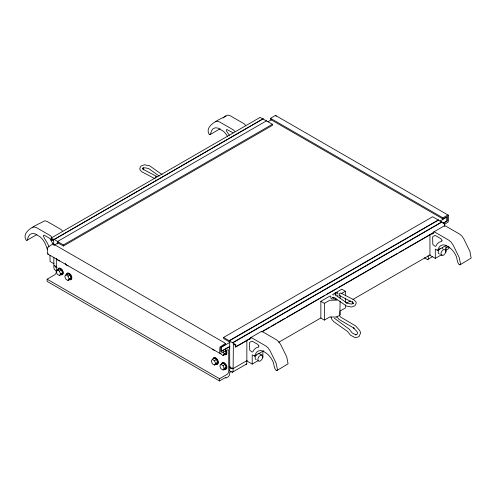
<?xml version="1.0" encoding="UTF-8"?>
<svg xmlns="http://www.w3.org/2000/svg" width="496" height="496" viewBox="0 0 496 496"><rect width="100%" height="100%" fill="white"/><g stroke="black" fill="none" stroke-linecap="round" stroke-linejoin="round"><path stroke-width="0.74" d="M335.259 299.646L335.259 298.108M335.265 295.033L335.271 292.727L336.92 292.349L338.049 293.142L337.094 294.01L335.377 293.75L335.271 292.727M57.282 244.026L57.282 242.513L63.383 246.035L272.409 125.358L272.409 124.254L260.146 117.391L51.113 238.074L51.249 240.517L53.494 239.494M333.504 298.27L333.74 297.284M53.419 239.983L53.252 240.591L52.799 240.331M51.485 240.653L51.894 239.252L53.599 240.238L53.847 245.086M256.296 354.826L255.204 356.953L255.204 358.912L256.296 359.786M246.853 340.082L246.853 360.995L252.197 364.076L252.197 354.826L254.436 356.122L255.911 353.264A13.77 7.948 60 0 1 261.832 350.784C266.42 352.439 270.047 355.93 272.261 360.232C274.48 363.246 273.439 367.784 276.111 370.394L276.929 370.537L288.077 363.797L286.762 356.94L280.705 344.577L278.74 341.701L276.322 339.686L262.595 331.762L261.175 331.582L250.499 337.745L249.426 339.76L248.98 339.5L250.313 338.725M429.945 234.372L429.945 255.285L435.29 258.373L435.29 249.122L437.528 250.412L439.003 247.56A13.77 7.948 60 0 1 444.924 245.08C449.512 246.729 453.139 250.226 455.353 254.529C457.572 257.542 456.531 262.074 459.203 264.69L460.015 264.827L471.169 258.094L469.855 251.23L463.797 238.874L461.832 235.997L459.414 233.982L445.687 226.052L444.267 225.872L433.591 232.041L432.518 234.05L432.072 233.79L433.405 233.021M56.172 271.448L57.263 269.898L59.247 268.745L61.43 270.004L62.515 272.819L61.43 274.369L59.446 275.522L57.263 274.263L56.172 271.448L57.499 270.686M58.522 269.781L59.247 268.745M59.446 275.522L60.537 273.972L62.515 272.819M65.844 274.858L64.759 276.408L65.844 279.217L68.026 280.476L70.01 279.322L71.102 277.772L70.01 274.964L67.828 273.705L65.844 274.858L68.026 276.117L69.118 278.926L68.026 280.476M67.103 274.734L67.828 273.705M212.325 359.42L211.234 360.976L212.325 363.785L214.501 365.044L216.485 363.89L217.577 362.34L216.485 359.532L214.303 358.267L212.325 359.42L214.501 360.679L215.593 363.494L214.501 365.044M220.906 354.206L223.088 355.465L224.173 353.908L226.157 352.761L225.339 350.653M226.157 352.761L225.066 354.311L223.088 355.465M220.906 364.38L219.815 365.93L220.906 368.739L223.088 369.997L225.066 368.844L226.157 367.294L225.066 364.486L222.89 363.227L220.906 364.38L223.088 365.639L224.173 368.447L223.088 369.997M340.126 301.208L339.81 315.344L336.381 317.062L329.759 316.987L324.384 320.087L320.856 318.048L320.856 301.314L330.088 295.982L330.857 296.428L330.826 298.053L331.526 298.865L336.189 299.082M276.929 370.537L277.425 369.483L276.08 363.103L270.029 350.746L268.063 347.87L265.645 345.855L251.912 337.925L250.499 337.745M460.015 264.827L460.517 263.773L459.172 257.399L453.115 245.036L451.149 242.16L448.731 240.145L435.004 232.221L433.591 232.041M62.409 230.919L60.996 229.462L47.269 221.538L44.851 220.757C39.413 224.062 20.286 230.423 26.114 240.157L26.939 240.318L27.423 239.766L28.39 236.487L29.971 234.441L32.24 233.486L35.036 233.796L40.393 237.032A13.77 7.948 60 0 1 46.314 246.351L47.374 249.606M245.501 125.209L244.088 123.758L230.355 115.828L227.937 115.053C222.506 118.352 203.379 124.719 209.207 134.453L210.031 134.608L210.509 134.063L211.482 130.777L213.063 128.737L215.332 127.776L218.128 128.092L223.485 131.328A13.77 7.948 60 0 1 227.49 136.412M155.118 177.463L156.221 176.204L156.99 176.812M51.113 238.074L54.076 239.525L263.196 118.749M54.163 239.432L63.383 244.937L272.409 124.254M57.827 269.198L58.782 268.231L60.326 268.541L61.876 270.016L62.831 272.087L62.831 273.966L61.876 274.933L60.326 274.623M66.408 274.152L67.363 273.184L68.913 273.501L70.457 274.97L71.412 277.041L71.412 278.919L70.457 279.887L68.913 279.577M66.786 273.935L67.747 272.967L69.291 273.277L70.841 274.753L71.796 276.824L71.796 278.702L70.841 279.67L69.806 279.459M212.883 358.72L213.838 357.752L215.388 358.062L216.932 359.538L217.893 361.609L217.893 363.487L216.932 364.455L215.388 364.145M213.268 358.503L214.222 357.529L215.766 357.845L217.316 359.321L218.271 361.392L218.271 363.27L217.316 364.238L215.766 363.921M221.464 363.673L222.425 362.706L223.969 363.022L225.519 364.492L226.474 366.563L226.474 368.441L225.519 369.408L223.969 369.098M221.848 363.456L222.803 362.489L224.353 362.799L225.897 364.275L226.852 366.346L226.852 368.224L225.897 369.191L224.353 368.875M223.101 117.955L225.971 115.661M440.504 248.248L439.388 249.116L438.297 251.249L438.297 253.208L439.388 254.076M229.691 366.277L230.262 367.753L231.279 368.416L231.793 367.84L233.126 368.602L233.374 344.032L235.079 345.018L235.724 347.026L235.854 344.732L223.591 337.429L223.591 338.532L229.691 342.054L229.691 371.126M444.751 226.343L444.559 223.603L432.617 216.746L223.591 337.429M57.263 269.898L59.446 271.157L61.43 270.004M68.026 276.117L70.01 274.964M69.118 278.926L71.102 277.772M214.501 360.679L216.485 359.532M215.593 363.494L217.577 362.34M223.088 365.639L225.066 364.486M224.173 368.447L226.157 367.294M26.939 240.318L36.952 234.54M210.031 134.608L220.044 128.83M54.076 239.525L263.109 118.842M229.691 348.44L229.326 347.305L228.544 347.343L220.85 351.645L220.85 347.299L225.494 344.478L225.494 343.375L53.084 243.834L47.728 247.349L47.362 248.459L47.362 253.307L47.728 253.995L220.137 353.536L228.377 349.618L228.737 350.312L228.737 371.665L228.253 373.147L227.211 374.306L219.542 378.733L47.132 279.198L47.132 281.406L219.542 380.947L225.878 377.289L225.878 378.169L228.544 376.631L229.691 374.647L229.691 372.446L231.217 371.566M442.965 223.547L447.566 220.751L447.566 216.405L442.916 218.947L270.506 119.412L270.506 118.308L275.082 115.667L275.863 115.63L448.272 215.171L448.638 215.865L448.272 221.824L444.825 224.235M57.511 241.509L266.631 120.733M53.99 245.322L58.689 242.612M268.02 121.756L271.374 119.821M47.132 279.198L54.802 274.765L55.843 273.606L56.327 272.124L56.327 258.397M229.369 340.585L438.402 219.902M229.462 340.783L438.489 220.1M225.494 343.375L220.137 346.89L219.771 348L219.771 352.848L220.137 353.536M270.506 118.308L442.916 217.849L447.491 215.208L448.272 215.171M229.995 342.29L221.272 347.324L221.272 351.286L229.995 346.251M439.995 221.049L446.704 217.174L446.704 221.135L443.35 223.076M232.804 342.569L441.837 221.886M232.891 342.767L441.924 222.084M235.488 346.89L250.226 338.377M262.285 331.415L269.657 327.162M270.996 326.387L275.689 323.683M277.028 322.908L285.064 318.265M286.403 317.49L324.595 295.442M325.934 294.674L336.654 288.48M337.993 287.711L376.179 265.664M377.524 264.889L388.238 258.701M389.583 257.926L397.618 253.282M398.958 252.507L403.651 249.804M404.99 249.029L433.126 232.785M235.724 347.026L250.461 338.514M261.851 331.942L433.361 232.915M320.856 301.314L324.384 303.347L329.759 300.247L337.144 300.142M341.186 293.651L345.365 291.239L345.365 295.802M254.436 356.122L263.109 351.112M437.528 250.412L446.202 245.402M233.126 368.602L247.194 360.48M262.601 351.583L263.94 350.815M278.684 342.302L320.887 317.936M346.351 303.236L350.368 300.917M353.047 299.367L430.094 254.888M445.675 248.18L448.868 246.338M232.364 372.211L246.648 363.959M427.657 259.458L432.797 256.488M339.989 311.079L345.365 307.973L345.365 304.935M445.699 250.375L448.868 248.546L448.868 247.076M252.197 364.076L258.205 360.611M435.29 258.373L441.961 254.516M215.295 121.824L217.26 121.216L219.678 121.997L233.405 129.921L234.825 131.378M32.203 227.534L34.168 226.926L36.586 227.701L50.313 235.631L51.733 237.082M57.059 267.387L55.664 267.127L54.963 265.887L53.965 265.453L53.847 267.617A2.158 1.246 60 0 0 55.372 270.264L56.668 271.008M333.219 297.364L332.177 297.532L334.217 297.513L346.462 306.026L351.596 307.03L354.913 305.784L356.035 303.682L356.178 302.231L354.435 300.123L340.882 293.074L339.779 293.223L339.01 294.822L339.636 295.659L352.916 302.566L352.154 301.655L353.189 302.907L352.656 303.905L353.636 303.23L351.385 304.073L347.343 303.285L334.974 294.68M47.728 253.995L48.509 253.964M257.97 353.524L259.433 353.654L262.179 355.235L262.762 356.742L262.179 358.918L260.71 360.747L259.042 361.373L257.951 360.499L257.951 358.54L259.042 356.413L260.71 355.105L262.179 355.235M61.225 274.505L62.254 274.716L63.215 273.749L63.215 271.87L62.254 269.793L60.71 268.324L59.16 268.007L58.206 268.975L58.206 270.227M224.353 354.342L225.897 354.659L226.852 353.685L226.852 351.813L225.897 349.736M223.969 354.566L225.519 354.876L226.474 353.908L226.474 352.03L225.835 350.647M56.705 267.555L53.847 265.1L53.847 257.405M156.221 176.204L142.904 169.192L143.846 169.892L142.811 168.64L143.344 167.636L142.55 168.528L144.646 167.741L148.521 168.497L159.135 176.018M155.205 178.845L141.67 171.721L139.965 169.651L139.822 168.212L140.969 166.055L144.386 164.771L149.625 165.794L162.18 174.691M232.903 132.711L226.852 129.493L226.443 129.958L226.678 131.304L229.369 135.303M424.309 257.759L426.895 259.253A2.158 1.246 60 0 0 428.42 258.373L428.042 255.769M345.365 291.239L341.837 289.199L332.605 294.531L333.374 294.977M57.263 259.724L59.446 260.983M68.026 265.937L65.844 264.678L65.305 263.277M212.325 349.246L214.501 350.505M54.039 263.767L50.034 261.454L50.034 255.285M229.66 370.884L231.601 372.006A2.158 1.246 60 0 0 233.126 371.126L233.002 368.813L232.01 368.1L231.303 368.534L230.479 367.995L229.691 366.333M246.475 360.598L246.853 363.196A2.158 1.246 60 0 1 246.09 364.281M339.27 315.444L340.603 317.087L355.496 325.835L359.674 330.423L360.66 332.835L358.992 336.635L355.539 337.795L350.523 335.228L347.547 331.464L333.938 321.805L331.892 319.486L330.999 316.944M336.734 316.77L339.103 319.424L354.082 328.222L353.462 327.757L357.151 331.805L357.628 332.971L357.015 334.323L355.52 334.819L356.023 334.899L352.234 332.959L349.271 329.208L334.329 318.178M337.59 295.362L337.968 295.982M275.863 115.63L276.229 116.324M223.355 351.807L224.173 353.908M59.446 271.157L60.537 273.972M442.525 247.944L442.916 248.949M48.893 247.002C48.05 242.749 44.491 239.655 43.35 235.668L43.76 235.197L44.454 235.327L49.811 238.421L52.7 243.493M340.014 295.108L340.126 298.164M340.014 311.841L340.126 314.904M445.966 245.266L445.966 252.204M442.916 217.849L442.916 218.947M345.365 298.084L345.365 302.647M324.384 303.347L324.384 320.087M262.874 350.976L262.874 357.914M219.542 378.733L219.542 380.947M63.383 244.937L63.383 246.035M53.084 243.834L53.084 244.385M258.881 346.003L258.639 347.076L255.948 347.969L254.064 349.649L252.842 351.794L252.129 352.079L249.742 350.226L249.525 343.034L249.705 342.426L251.54 341.273L252.421 341.304L257.771 344.391L258.881 346.003M441.967 240.3L441.731 241.372L439.041 242.265L437.156 243.939L435.934 246.09L435.221 246.376L432.834 244.516L432.617 237.33L432.797 236.722L434.632 235.563L435.513 235.594L440.863 238.688L441.967 240.3M445.854 251.038L445.272 253.214L443.802 255.037L442.134 255.663L441.043 254.795L441.043 252.836L442.134 250.703L443.802 249.401L445.272 249.531L445.854 251.038"/></g></svg>
